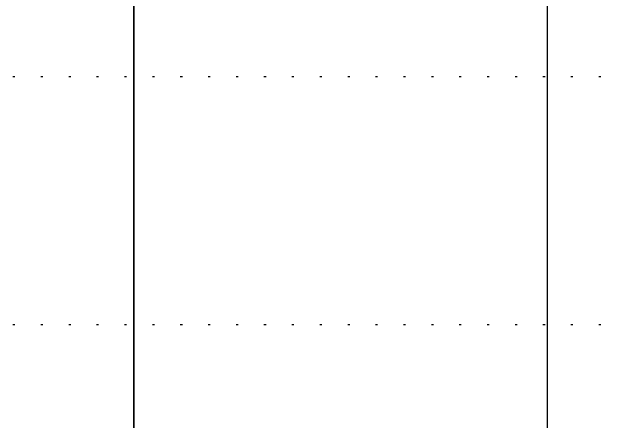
# Model space of a CAD drawing. Header units: millimetres. Extents: x -1499 to 6658, y -12483 to -6008.
# Drawn here: x 3030.27 to 3059.63, y -10581.77 to -10561.94 of the extents above; entities that cross this region are included whole.
import ezdxf

# ---------------------------------------------------------------- set-up
doc = ezdxf.new("R2010")
doc.units = ezdxf.units.MM
doc.linetypes.add('A-DOTLN01H', pattern=[0.125, 0, -0.125])
doc.layers.add('_와꾸', color=7, linetype='Continuous', plot=False)
doc.layers.add('CR-GRID', color=56, linetype='A-DOTLN01H')
doc.layers.add('수직그리드', color=1, linetype='Continuous')

msp = doc.modelspace()

# ---------------------------------------------------------------- linework, layer by layer
at = {"layer": '_와꾸', "color": 7, "true_color": 0xffffff}
for points in [[(2236.157, -11033.058), (3036.157, -11033.058), (3036.157, -10517.058), (2236.157, -10517.058)], [(3036.157, -11033.058), (3836.157, -11033.058), (3836.157, -10517.058), (3036.157, -10517.058)]]:
    msp.add_lwpolyline(points, close=True, dxfattribs=at)
at = {"layer": 'CR-GRID', "linetype": 'A-DOTLN01H', "ltscale": 10}
for p, q in [((696.157, -10565.058), (6196.157, -10565.058)), ((696.157, -10577.058), (6196.157, -10577.058))]:
    msp.add_line(p, q, dxfattribs=at)
at = {"layer": '수직그리드'}
for p, q in [((3056.157, -10515.978), (3056.157, -11873.058)), ((3036.157, -10523.118), (3036.157, -11873.058))]:
    msp.add_line(p, q, dxfattribs=at)

doc.saveas('drawing.dxf')
